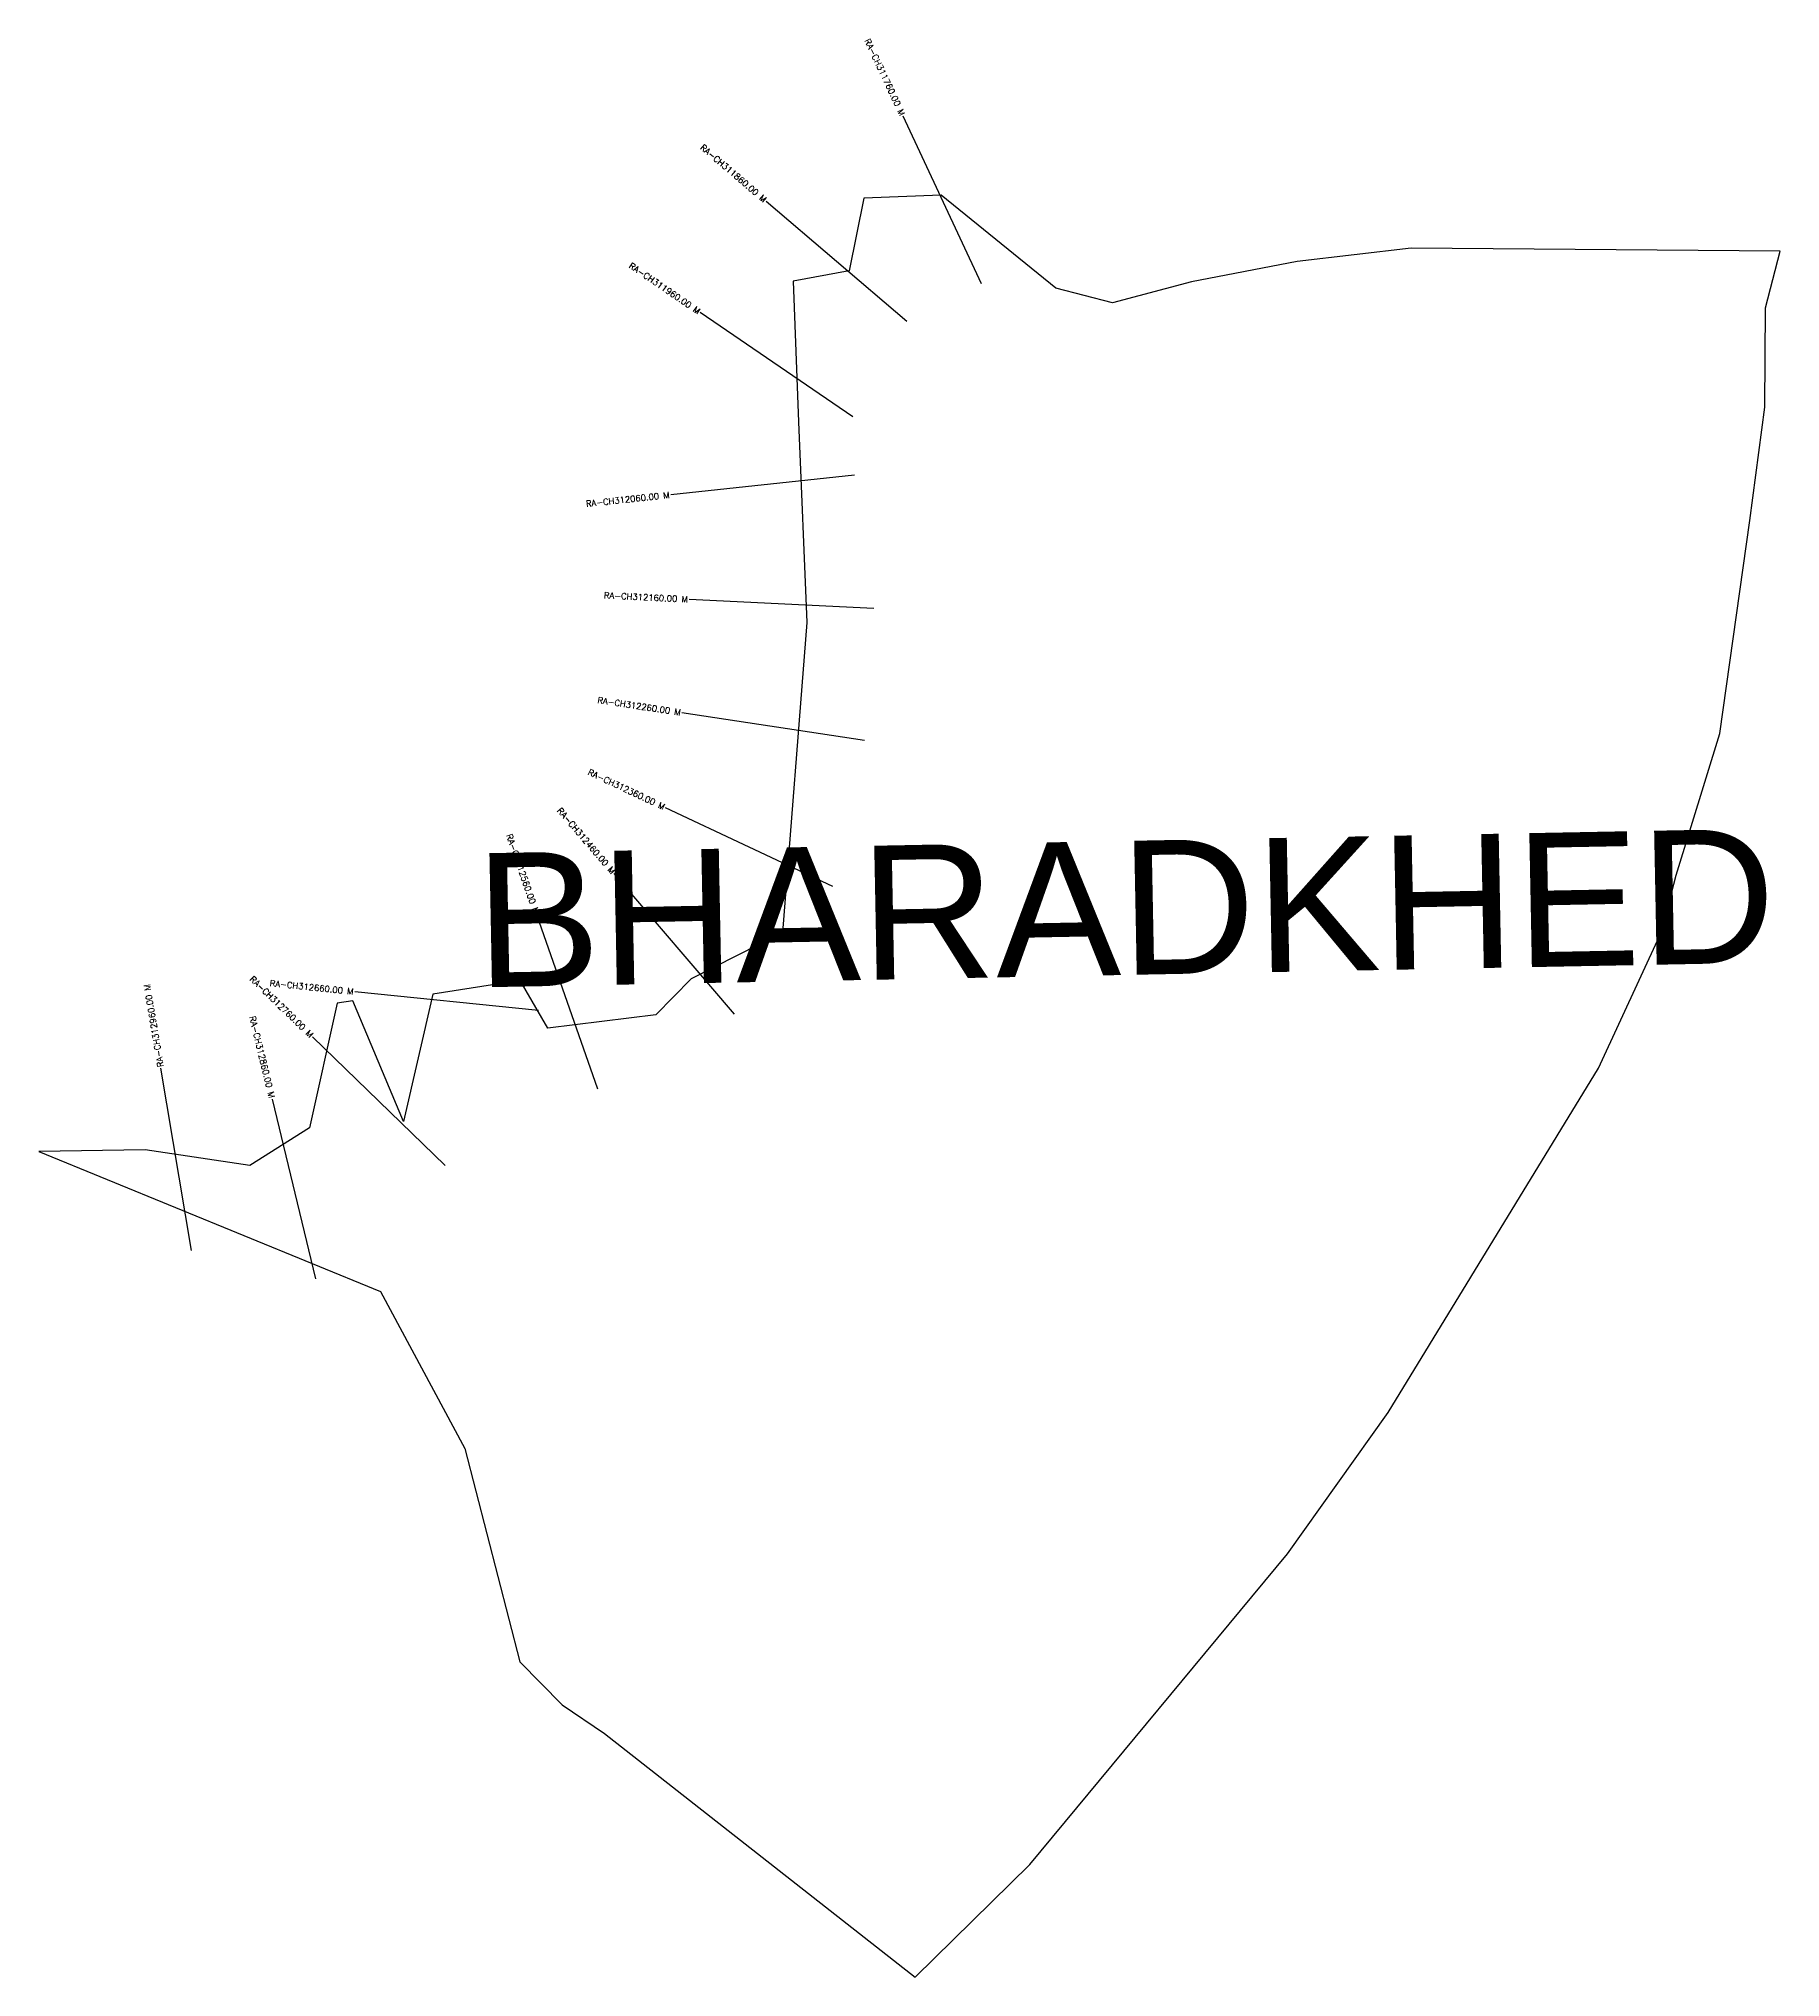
# Model space of a CAD drawing. Header units: metres. Extents: x 285949 to 287362, y 2005640 to 2007213.
import ezdxf
from ezdxf.enums import TextEntityAlignment as Align

# ---------------------------------------------------------------- set-up
doc = ezdxf.new("R2010")
doc.units = ezdxf.units.M
doc.header["$MEASUREMENT"] = 0
for name, color, linetype in [('CS', 134, 'Continuous'), ('CSMark', 6, 'Continuous'), ('VILLAGE BOUNDRY', 10, 'Continuous'), ('VILLAGE NAME', 250, 'Continuous')]:
    doc.layers.add(name, color=color, linetype=linetype)
doc.styles.get("Standard").update_dxf_attribs({"font": 'simplex.shx'})

msp = doc.modelspace()

# ---------------------------------------------------------------- linework, layer by layer
at = {"layer": 'CS'}
for p, q in [((286714.1, 2007014), (286650.5, 2007149.8)), ((286653.3, 2006983.2), (286539.3, 2007080.7)), ((286609.6, 2006905.8), (286485.8, 2006990.5)), ((286611, 2006858.7), (286461.8, 2006842.7)), ((286626.5, 2006750.5), (286476.7, 2006757.7)), ((286619.1, 2006643.4), (286470.7, 2006665.8)), ((286593.3, 2006524.8), (286457.6, 2006588.7)), ((286513.6, 2006421.3), (286416, 2006535.3)), ((286402.5, 2006360.2), (286353.2, 2006501.9)), ((286354.5, 2006424.1), (286205.3, 2006439.4)), ((286278.8, 2006298.4), (286171.1, 2006402.8)), ((286072.9, 2006229.3), (286048.1, 2006377.3)), ((286173.8, 2006206.5), (286138.5, 2006352.3))]:
    msp.add_line(p, q, dxfattribs=at)
at = {"layer": 'VILLAGE BOUNDRY'}
msp.add_lwpolyline([(287349.7, 2006913.8), (287350.3, 2006994.5), (287362.2, 2007040.5), (287062.6, 2007042.8), (286970.3, 2007031.9), (286884.3, 2007015.4), (286820.2, 2006998.5), (286774.2, 2007010.4), (286681.2, 2007085.7), (286618.5, 2007083.5), (286606.5, 2007024.4), (286561.1, 2007016), (286565.5, 2006902), (286572.2, 2006739), (286552.5, 2006487.5), (286478.5, 2006449.9), (286449.8, 2006420.6), (286362, 2006409.7), (286339.7, 2006448.4), (286268.8, 2006437.3), (286245, 2006334), (286203.7, 2006432.1), (286191.2, 2006430), (286168.5, 2006328.9), (286120.1, 2006298.3), (286035.3, 2006311.1), (285948.9, 2006309.6), (286226.3, 2006196.1), (286294.6, 2006068.8), (286339.4, 2005895.6), (286373.7, 2005860.8), (286408.1, 2005837.5), (286660.2, 2005639.6), (286753.1, 2005731.1), (286962.4, 2005983.1), (287043.9, 2006097.8), (287214.6, 2006377.3), (287265.9, 2006488), (287277.7, 2006534), (287313.2, 2006649), (287337.5, 2006821.7)], close=True, dxfattribs=at)

# ---------------------------------------------------------------- texts
at = {"layer": 'CSMark'}
for s, rotation, p in [('RA-CH311760.00 M', 295.0787, (286650, 2007150.7)), ('RA-CH311860.00 M', 319.442, (286538.6, 2007081.4)), ('RA-CH311960.00 M', 325.6403, (286485, 2006991)), ('RA-CH312060.00 M', 6.1227, (286460.8, 2006842.6)), ('RA-CH312160.00 M', 357.2232, (286475.7, 2006757.8)), ('RA-CH312260.00 M', 351.3997, (286469.8, 2006666)), ('RA-CH312360.00 M', 334.7966, (286456.7, 2006589.1)), ('RA-CH312460.00 M', 310.57, (286415.4, 2006536)), ('RA-CH312560.00 M', 289.1748, (286352.9, 2006502.8)), ('RA-CH312760.00 M', 315.9063, (286170.4, 2006403.5)), ('RA-CH312660.00 M', 354.1639, (286204.3, 2006439.5)), ('RA-CH312860.00 M', 283.6175, (286138.2, 2006353.3))]:
    msp.add_text(s, height=5, rotation=rotation, dxfattribs=at).set_placement(p, align=Align.MIDDLE_RIGHT)
msp.add_text('RA-CH312960.00 M', height=5, rotation=99.5492, dxfattribs=at).set_placement((286047.9, 2006378.2), align=Align.MIDDLE_LEFT)
at = {"layer": 'VILLAGE NAME', "insert": (286302.2, 2006551.6), "char_height": 108.748, "attachment_point": 1, "rotation": 1.1028}
msp.add_mtext_dynamic_manual_height_columns('{\\fArial|b0|i0|c0|p34;BHARADKHED}', width=726.929, gutter_width=543.7, heights=[0], dxfattribs=at)

doc.saveas('drawing.dxf')
